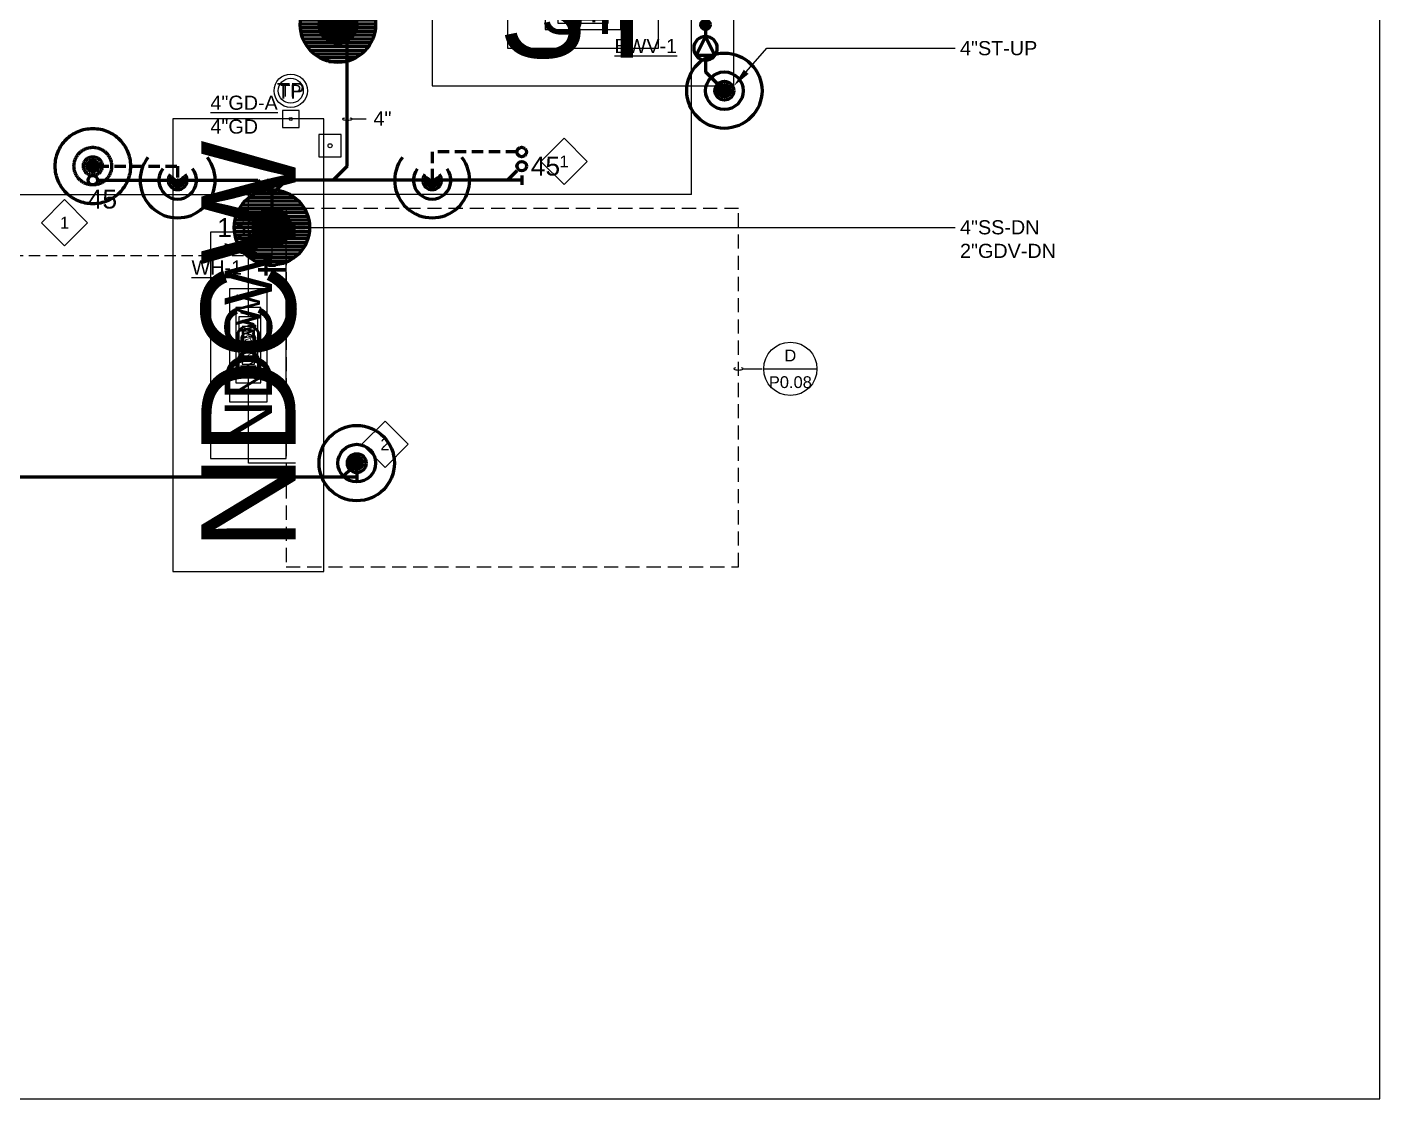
# Model space of a CAD drawing. Extents: x -3956 to 1666, y -2601 to 1886.
# Drawn here: x -451 to 410, y -346 to 336 of the extents above; entities that cross this region are included whole.
import ezdxf
from ezdxf.enums import TextEntityAlignment as Align

# ---------------------------------------------------------------- set-up
doc = ezdxf.new("R2010")
doc.units = 0
doc.header["$LTSCALE"] = 36
doc.header["$MEASUREMENT"] = 0
doc.linetypes.add('HIDDEN', pattern=[0.375, 0.25, -0.125])
doc.linetypes.add('VENT', pattern=[0.3, 0.2, -0.1])
for name, color, linetype in [('G-ANNO-TEXT', 70, 'Continuous'), ('G-ANNO-TEXT @ 128', 70, 'Continuous'), ('G-ANNO-TEXT @ 96', 70, 'Continuous'), ('P-GD-N', 3, 'Continuous'), ('P-GD-N @ 128', 3, 'Continuous'), ('P-GD-N @ 96', 3, 'Continuous'), ('P-GV-N', 3, 'VENT'), ('P-GV-N @ 1 (1)', 3, 'VENT'), ('P-GV-N @ 1 (2)', 3, 'VENT'), ('P-GV-N @ 12', 3, 'VENT'), ('P-GV-N @ 128', 3, 'VENT'), ('P-GV-N @ 16', 3, 'VENT'), ('P-GV-N @ 192', 3, 'VENT'), ('P-GV-N @ 2', 3, 'VENT'), ('P-GV-N @ 24', 3, 'VENT'), ('P-GV-N @ 384', 3, 'VENT'), ('P-GV-N @ 4', 3, 'VENT'), ('P-GV-N @ 48', 3, 'VENT'), ('P-GV-N @ 64', 3, 'VENT'), ('P-GV-N @ 768', 3, 'VENT'), ('P-GV-N @ 8', 3, 'VENT'), ('P-GV-N @ 96', 3, 'VENT'), ('P-NDCW-N', 4, 'Continuous'), ('P-NDCW-N @ 1 (1)', 4, 'Continuous'), ('P-NDCW-N @ 1 (2)', 4, 'Continuous'), ('P-NDCW-N @ 128', 4, 'Continuous'), ('P-NDCW-N @ 192', 4, 'Continuous'), ('P-NDCW-N @ 384', 4, 'Continuous'), ('P-NDCW-N @ 48', 4, 'Continuous'), ('P-NDCW-N @ 64', 4, 'Continuous'), ('P-NDCW-N @ 768', 4, 'Continuous'), ('P-NDCW-N @ 96', 4, 'Continuous')]:
    doc.layers.add(name, color=color, linetype=linetype)
for name, color, linetype, lineweight in [('P-CW-N @ 96', 4, 'Continuous', 60), ('P-SAN-N', 6, 'Continuous', 60), ('P-SAN-N @ 1 (1)', 6, 'Continuous', 60), ('P-SAN-N @ 1 (2)', 6, 'Continuous', 60), ('P-SAN-N @ 12', 6, 'Continuous', 60), ('P-SAN-N @ 128', 6, 'Continuous', 60), ('P-SAN-N @ 16', 6, 'Continuous', 60), ('P-SAN-N @ 192', 6, 'Continuous', 60), ('P-SAN-N @ 2', 6, 'Continuous', 60), ('P-SAN-N @ 24', 6, 'Continuous', 60), ('P-SAN-N @ 384', 6, 'Continuous', 60), ('P-SAN-N @ 4', 6, 'Continuous', 60), ('P-SAN-N @ 48', 6, 'Continuous', 60), ('P-SAN-N @ 64', 6, 'Continuous', 60), ('P-SAN-N @ 768', 6, 'Continuous', 60), ('P-SAN-N @ 8', 6, 'Continuous', 60), ('P-SAN-N @ 96', 6, 'Continuous', 60), ('P-SANV-N', 5, 'VENT', 60), ('P-SANV-N @ 1 (1)', 5, 'VENT', 60), ('P-SANV-N @ 1 (2)', 5, 'VENT', 60), ('P-SANV-N @ 12', 5, 'VENT', 60), ('P-SANV-N @ 128', 5, 'VENT', 60), ('P-SANV-N @ 16', 5, 'VENT', 60), ('P-SANV-N @ 192', 5, 'VENT', 60), ('P-SANV-N @ 2', 5, 'VENT', 60), ('P-SANV-N @ 24', 5, 'VENT', 60), ('P-SANV-N @ 384', 5, 'VENT', 60), ('P-SANV-N @ 4', 5, 'VENT', 60), ('P-SANV-N @ 48', 5, 'VENT', 60), ('P-SANV-N @ 64', 5, 'VENT', 60), ('P-SANV-N @ 768', 5, 'VENT', 60), ('P-SANV-N @ 8', 5, 'VENT', 60), ('P-SANV-N @ 96', 5, 'VENT', 60), ('P-STRM-N', 2, 'Continuous', 60), ('P-STRM-N @ 1 (1)', 2, 'Continuous', 60), ('P-STRM-N @ 1 (2)', 2, 'Continuous', 60), ('P-STRM-N @ 12', 2, 'Continuous', 60), ('P-STRM-N @ 128', 2, 'Continuous', 60), ('P-STRM-N @ 16', 2, 'Continuous', 60), ('P-STRM-N @ 192', 2, 'Continuous', 60), ('P-STRM-N @ 2', 2, 'Continuous', 60), ('P-STRM-N @ 24', 2, 'Continuous', 60), ('P-STRM-N @ 384', 2, 'Continuous', 60), ('P-STRM-N @ 4', 2, 'Continuous', 60), ('P-STRM-N @ 48', 2, 'Continuous', 60), ('P-STRM-N @ 64', 2, 'Continuous', 60), ('P-STRM-N @ 768', 2, 'Continuous', 60), ('P-STRM-N @ 8', 2, 'Continuous', 60), ('P-STRM-N @ 96', 2, 'Continuous', 60)]:
    doc.layers.add(name, color=color, linetype=linetype, lineweight=lineweight)
doc.layers.add('P-SAN-DFU', color=7, linetype='Continuous', plot=False)
doc.styles.add('Arial', font='arial.ttf')

# ---------------------------------------------------------------- blocks, each defined once
blk = doc.blocks.new('*U7')
blk.add_circle((0, 0), 0.0312)
blk = doc.blocks.new('*U1558')
at = {"layer": 'P-SANV-N @ 1 (1)'}
blk.add_blockref('*U7', (-409, 247.74), dxfattribs=at)
at = {"layer": 'P-SANV-N @ 1 (2)'}
blk.add_blockref('*U7', (-409, 247.74), dxfattribs=at)
at = {"layer": 'P-SANV-N @ 12', "xscale": 12, "yscale": 12, "zscale": 12}
blk.add_blockref('*U7', (-409, 247.74), dxfattribs=at)
at = {"layer": 'P-SANV-N @ 128', "xscale": 128, "yscale": 128, "zscale": 128}
blk.add_blockref('*U7', (-409, 247.74), dxfattribs=at)
at = {"layer": 'P-SANV-N @ 16', "xscale": 16, "yscale": 16, "zscale": 16}
blk.add_blockref('*U7', (-409, 247.74), dxfattribs=at)
at = {"layer": 'P-SANV-N @ 192', "xscale": 192, "yscale": 192, "zscale": 192}
blk.add_blockref('*U7', (-409, 247.74), dxfattribs=at)
at = {"layer": 'P-SANV-N @ 2', "xscale": 2, "yscale": 2, "zscale": 2}
blk.add_blockref('*U7', (-409, 247.74), dxfattribs=at)
at = {"layer": 'P-SANV-N @ 24', "xscale": 24, "yscale": 24, "zscale": 24}
blk.add_blockref('*U7', (-409, 247.74), dxfattribs=at)
at = {"layer": 'P-SANV-N @ 384', "xscale": 384, "yscale": 384, "zscale": 384}
blk.add_blockref('*U7', (-409, 247.74), dxfattribs=at)
at = {"layer": 'P-SANV-N @ 4', "xscale": 4, "yscale": 4, "zscale": 4}
blk.add_blockref('*U7', (-409, 247.74), dxfattribs=at)
at = {"layer": 'P-SANV-N @ 48', "xscale": 48, "yscale": 48, "zscale": 48}
blk.add_blockref('*U7', (-409, 247.74), dxfattribs=at)
at = {"layer": 'P-SANV-N @ 64', "xscale": 64, "yscale": 64, "zscale": 64}
blk.add_blockref('*U7', (-409, 247.74), dxfattribs=at)
at = {"layer": 'P-SANV-N @ 768', "xscale": 768, "yscale": 768, "zscale": 768}
blk.add_blockref('*U7', (-409, 247.74), dxfattribs=at)
at = {"layer": 'P-SANV-N @ 8', "xscale": 8, "yscale": 8, "zscale": 8}
blk.add_blockref('*U7', (-409, 247.74), dxfattribs=at)
at = {"layer": 'P-SANV-N @ 96', "xscale": 96, "yscale": 96, "zscale": 96}
blk.add_blockref('*U7', (-409, 247.74), dxfattribs=at)
blk = doc.blocks.new('DIAMOND TAG')
blk.add_lwpolyline([(0, -0.1533), (0.1533, 0), (0, 0.1533), (-0.1533, 0)], close=True)
at = {"style": 'Arial'}
blk.add_attdef('XXX', text='', height=0.0781, dxfattribs=at).set_placement((0, 0), align=Align.MIDDLE)
blk = doc.blocks.new('*U1562')
at = {"layer": 'P-STRM-N @ 1 (1)'}
blk.add_blockref('*U7', (-7, 295.74), dxfattribs=at)
at = {"layer": 'P-STRM-N @ 1 (2)'}
blk.add_blockref('*U7', (-7, 295.74), dxfattribs=at)
at = {"layer": 'P-STRM-N @ 12', "xscale": 12, "yscale": 12, "zscale": 12}
blk.add_blockref('*U7', (-7, 295.74), dxfattribs=at)
at = {"layer": 'P-STRM-N @ 128', "xscale": 128, "yscale": 128, "zscale": 128}
blk.add_blockref('*U7', (-7, 295.74), dxfattribs=at)
at = {"layer": 'P-STRM-N @ 16', "xscale": 16, "yscale": 16, "zscale": 16}
blk.add_blockref('*U7', (-7, 295.74), dxfattribs=at)
at = {"layer": 'P-STRM-N @ 192', "xscale": 192, "yscale": 192, "zscale": 192}
blk.add_blockref('*U7', (-7, 295.74), dxfattribs=at)
at = {"layer": 'P-STRM-N @ 2', "xscale": 2, "yscale": 2, "zscale": 2}
blk.add_blockref('*U7', (-7, 295.74), dxfattribs=at)
at = {"layer": 'P-STRM-N @ 24', "xscale": 24, "yscale": 24, "zscale": 24}
blk.add_blockref('*U7', (-7, 295.74), dxfattribs=at)
at = {"layer": 'P-STRM-N @ 384', "xscale": 384, "yscale": 384, "zscale": 384}
blk.add_blockref('*U7', (-7, 295.74), dxfattribs=at)
at = {"layer": 'P-STRM-N @ 4', "xscale": 4, "yscale": 4, "zscale": 4}
blk.add_blockref('*U7', (-7, 295.74), dxfattribs=at)
at = {"layer": 'P-STRM-N @ 48', "xscale": 48, "yscale": 48, "zscale": 48}
blk.add_blockref('*U7', (-7, 295.74), dxfattribs=at)
at = {"layer": 'P-STRM-N @ 64', "xscale": 64, "yscale": 64, "zscale": 64}
blk.add_blockref('*U7', (-7, 295.74), dxfattribs=at)
at = {"layer": 'P-STRM-N @ 768', "xscale": 768, "yscale": 768, "zscale": 768}
blk.add_blockref('*U7', (-7, 295.74), dxfattribs=at)
at = {"layer": 'P-STRM-N @ 8', "xscale": 8, "yscale": 8, "zscale": 8}
blk.add_blockref('*U7', (-7, 295.74), dxfattribs=at)
at = {"layer": 'P-STRM-N @ 96', "xscale": 96, "yscale": 96, "zscale": 96}
blk.add_blockref('*U7', (-7, 295.74), dxfattribs=at)
blk = doc.blocks.new('*U17')
at = {"linetype": 'Continuous'}
blk.add_lwpolyline([(-0.0556, -0.0556), (0.0556, -0.0556), (0.0556, 0.0556), (-0.0556, 0.0556)], close=True, dxfattribs=at)
at = {"color": 7, "linetype": 'Continuous'}
blk.add_circle((0, 0), 0.01, dxfattribs=at)
blk = doc.blocks.new('*U1608')
at = {"layer": 'P-GD-N @ 128', "xscale": 128, "yscale": 128, "zscale": 128}
blk.add_blockref('*U17', (-258, 260.74), dxfattribs=at)
at = {"layer": 'P-GD-N @ 96', "xscale": 96, "yscale": 96, "zscale": 96}
blk.add_blockref('*U17', (-283, 277.74), dxfattribs=at)
blk = doc.blocks.new('*U26')
at = {"linetype": 'Continuous'}
blk.add_circle((0, 0), 0.0829, dxfattribs=at)
at = {"layer": 'G-ANNO-TEXT', "linetype": 'Continuous', "style": 'Arial'}
blk.add_text('TP', height=0.07812, dxfattribs=at).set_placement((0, 0), align=Align.MIDDLE)
blk = doc.blocks.new('*U1609')
at = {"layer": 'G-ANNO-TEXT @ 128', "xscale": 128, "yscale": 128, "zscale": 128}
blk.add_blockref('*U26', (-283, 295.74), dxfattribs=at)
at = {"layer": 'G-ANNO-TEXT @ 96', "xscale": 96, "yscale": 96, "zscale": 96}
blk.add_blockref('*U26', (-283, 295.74), dxfattribs=at)
blk = doc.blocks.new('*U25')
h = blk.add_hatch()
h.set_pattern_fill('ANSI31', color=256, scale=0.025, angle=135)
edge = h.paths.add_edge_path()
edge.add_arc((0, 0), 0.0313, 0, 360)
blk.add_circle((0, 0), 0.0312)
blk = doc.blocks.new('*U1702')
at = {"layer": 'P-SAN-N @ 1 (1)'}
blk.add_blockref('*U25', (-295, 208.74), dxfattribs=at)
at = {"layer": 'P-SAN-N @ 1 (2)'}
blk.add_blockref('*U25', (-295, 208.74), dxfattribs=at)
at = {"layer": 'P-SAN-N @ 12', "xscale": 12, "yscale": 12, "zscale": 12}
blk.add_blockref('*U25', (-295, 208.74), dxfattribs=at)
at = {"layer": 'P-SAN-N @ 128', "xscale": 128, "yscale": 128, "zscale": 128}
blk.add_blockref('*U25', (-295, 208.74), dxfattribs=at)
at = {"layer": 'P-SAN-N @ 16', "xscale": 16, "yscale": 16, "zscale": 16}
blk.add_blockref('*U25', (-295, 208.74), dxfattribs=at)
at = {"layer": 'P-SAN-N @ 192', "xscale": 192, "yscale": 192, "zscale": 192}
blk.add_blockref('*U25', (-295, 208.74), dxfattribs=at)
at = {"layer": 'P-SAN-N @ 2', "xscale": 2, "yscale": 2, "zscale": 2}
blk.add_blockref('*U25', (-295, 208.74), dxfattribs=at)
at = {"layer": 'P-SAN-N @ 24', "xscale": 24, "yscale": 24, "zscale": 24}
blk.add_blockref('*U25', (-295, 208.74), dxfattribs=at)
at = {"layer": 'P-SAN-N @ 384', "xscale": 384, "yscale": 384, "zscale": 384}
blk.add_blockref('*U25', (-295, 208.74), dxfattribs=at)
at = {"layer": 'P-SAN-N @ 4', "xscale": 4, "yscale": 4, "zscale": 4}
blk.add_blockref('*U25', (-295, 208.74), dxfattribs=at)
at = {"layer": 'P-SAN-N @ 48', "xscale": 48, "yscale": 48, "zscale": 48}
blk.add_blockref('*U25', (-295, 208.74), dxfattribs=at)
at = {"layer": 'P-SAN-N @ 64', "xscale": 64, "yscale": 64, "zscale": 64}
blk.add_blockref('*U25', (-295, 208.74), dxfattribs=at)
at = {"layer": 'P-SAN-N @ 768', "xscale": 768, "yscale": 768, "zscale": 768}
blk.add_blockref('*U25', (-295, 208.74), dxfattribs=at)
at = {"layer": 'P-SAN-N @ 8', "xscale": 8, "yscale": 8, "zscale": 8}
blk.add_blockref('*U25', (-295, 208.74), dxfattribs=at)
at = {"layer": 'P-SAN-N @ 96', "xscale": 96, "yscale": 96, "zscale": 96}
blk.add_blockref('*U25', (-295, 208.74), dxfattribs=at)
blk = doc.blocks.new('Pipe-Plan')
for p, q in [((-0.09375, -0.03125), (-0.09375, 0.03125)), ((-0.09375, 0), (0, 0))]:
    blk.add_line(p, q)
blk = doc.blocks.new('*U1703')
at = {"layer": 'P-STRM-N @ 1 (1)'}
blk.add_blockref('*U25', (-253, 337.74), dxfattribs=at)
at = {"layer": 'P-STRM-N @ 1 (2)'}
blk.add_blockref('*U25', (-253, 337.74), dxfattribs=at)
at = {"layer": 'P-STRM-N @ 12', "xscale": 12, "yscale": 12, "zscale": 12}
blk.add_blockref('*U25', (-253, 337.74), dxfattribs=at)
at = {"layer": 'P-STRM-N @ 128', "xscale": 128, "yscale": 128, "zscale": 128}
blk.add_blockref('*U25', (-253, 337.74), dxfattribs=at)
at = {"layer": 'P-STRM-N @ 16', "xscale": 16, "yscale": 16, "zscale": 16}
blk.add_blockref('*U25', (-253, 337.74), dxfattribs=at)
at = {"layer": 'P-STRM-N @ 192', "xscale": 192, "yscale": 192, "zscale": 192}
blk.add_blockref('*U25', (-253, 337.74), dxfattribs=at)
at = {"layer": 'P-STRM-N @ 2', "xscale": 2, "yscale": 2, "zscale": 2}
blk.add_blockref('*U25', (-253, 337.74), dxfattribs=at)
at = {"layer": 'P-STRM-N @ 24', "xscale": 24, "yscale": 24, "zscale": 24}
blk.add_blockref('*U25', (-253, 337.74), dxfattribs=at)
at = {"layer": 'P-STRM-N @ 384', "xscale": 384, "yscale": 384, "zscale": 384}
blk.add_blockref('*U25', (-253, 337.74), dxfattribs=at)
at = {"layer": 'P-STRM-N @ 4', "xscale": 4, "yscale": 4, "zscale": 4}
blk.add_blockref('*U25', (-253, 337.74), dxfattribs=at)
at = {"layer": 'P-STRM-N @ 48', "xscale": 48, "yscale": 48, "zscale": 48}
blk.add_blockref('*U25', (-253, 337.74), dxfattribs=at)
at = {"layer": 'P-STRM-N @ 64', "xscale": 64, "yscale": 64, "zscale": 64}
blk.add_blockref('*U25', (-253, 337.74), dxfattribs=at)
at = {"layer": 'P-STRM-N @ 768', "xscale": 768, "yscale": 768, "zscale": 768}
blk.add_blockref('*U25', (-253, 337.74), dxfattribs=at)
at = {"layer": 'P-STRM-N @ 8', "xscale": 8, "yscale": 8, "zscale": 8}
blk.add_blockref('*U25', (-253, 337.74), dxfattribs=at)
at = {"layer": 'P-STRM-N @ 96', "xscale": 96, "yscale": 96, "zscale": 96}
blk.add_blockref('*U25', (-19, 337.74), dxfattribs=at)
blk = doc.blocks.new('*U1722')
at = {"layer": 'P-GV-N @ 1 (1)'}
blk.add_blockref('*U25', (-562, 184.74), dxfattribs=at)
at = {"layer": 'P-GV-N @ 1 (2)'}
blk.add_blockref('*U25', (-562, 184.74), dxfattribs=at)
at = {"layer": 'P-GV-N @ 12', "xscale": 12, "yscale": 12, "zscale": 12}
blk.add_blockref('*U25', (-562, 184.74), dxfattribs=at)
at = {"layer": 'P-GV-N @ 128', "xscale": 128, "yscale": 128, "zscale": 128}
blk.add_blockref('*U25', (-562, 184.74), dxfattribs=at)
at = {"layer": 'P-GV-N @ 16', "xscale": 16, "yscale": 16, "zscale": 16}
blk.add_blockref('*U25', (-562, 184.74), dxfattribs=at)
at = {"layer": 'P-GV-N @ 192', "xscale": 192, "yscale": 192, "zscale": 192}
blk.add_blockref('*U25', (-562, 184.74), dxfattribs=at)
at = {"layer": 'P-GV-N @ 2', "xscale": 2, "yscale": 2, "zscale": 2}
blk.add_blockref('*U25', (-562, 184.74), dxfattribs=at)
at = {"layer": 'P-GV-N @ 24', "xscale": 24, "yscale": 24, "zscale": 24}
blk.add_blockref('*U25', (-562, 184.74), dxfattribs=at)
at = {"layer": 'P-GV-N @ 384', "xscale": 384, "yscale": 384, "zscale": 384}
blk.add_blockref('*U25', (-562, 184.74), dxfattribs=at)
at = {"layer": 'P-GV-N @ 4', "xscale": 4, "yscale": 4, "zscale": 4}
blk.add_blockref('*U25', (-562, 184.74), dxfattribs=at)
at = {"layer": 'P-GV-N @ 48', "xscale": 48, "yscale": 48, "zscale": 48}
blk.add_blockref('*U25', (-562, 184.74), dxfattribs=at)
at = {"layer": 'P-GV-N @ 64', "xscale": 64, "yscale": 64, "zscale": 64}
blk.add_blockref('*U25', (-562, 184.74), dxfattribs=at)
at = {"layer": 'P-GV-N @ 768', "xscale": 768, "yscale": 768, "zscale": 768}
blk.add_blockref('*U25', (-562, 184.74), dxfattribs=at)
at = {"layer": 'P-GV-N @ 8', "xscale": 8, "yscale": 8, "zscale": 8}
blk.add_blockref('*U25', (-562, 184.74), dxfattribs=at)
at = {"layer": 'P-GV-N @ 96', "xscale": 96, "yscale": 96, "zscale": 96}
blk.add_blockref('*U25', (-295, 199.74), dxfattribs=at)
blk = doc.blocks.new('*U83')
at = {"layer": 'DEFPOINTS'}
blk.add_lwpolyline([(-0.1875, -0.0625), (0.1875, -0.0625), (0.1875, 0.0625), (-0.1875, 0.0625)], close=True, dxfattribs=at)
at = {"style": 'Arial'}
blk.add_text('NDCW', height=0.07812, dxfattribs=at).set_placement((0, 0), align=Align.MIDDLE)
blk = doc.blocks.new('*U1759')
at = {"layer": 'P-NDCW-N @ 1 (1)', "linetype": 'ByBlock', "lineweight": -2, "rotation": 90}
blk.add_blockref('*U83', (-310, 133.74), dxfattribs=at)
at = {"layer": 'P-NDCW-N @ 1 (2)', "linetype": 'ByBlock', "lineweight": -2, "rotation": 90}
blk.add_blockref('*U83', (-310, 133.74), dxfattribs=at)
at = {"layer": 'P-NDCW-N @ 128', "linetype": 'ByBlock', "lineweight": -2, "xscale": 128, "yscale": 128, "zscale": 128, "rotation": 90}
blk.add_blockref('*U83', (-310, 133.74), dxfattribs=at)
at = {"layer": 'P-NDCW-N @ 192', "linetype": 'ByBlock', "lineweight": -2, "xscale": 192, "yscale": 192, "zscale": 192, "rotation": 90}
blk.add_blockref('*U83', (-310, 133.74), dxfattribs=at)
at = {"layer": 'P-NDCW-N @ 384', "linetype": 'ByBlock', "lineweight": -2, "xscale": 384, "yscale": 384, "zscale": 384, "rotation": 90}
blk.add_blockref('*U83', (-310, 133.74), dxfattribs=at)
at = {"layer": 'P-NDCW-N @ 48', "linetype": 'ByBlock', "lineweight": -2, "xscale": 48, "yscale": 48, "zscale": 48, "rotation": 90}
blk.add_blockref('*U83', (-310, 133.74), dxfattribs=at)
at = {"layer": 'P-NDCW-N @ 64', "linetype": 'ByBlock', "lineweight": -2, "xscale": 64, "yscale": 64, "zscale": 64, "rotation": 90}
blk.add_blockref('*U83', (-310, 133.74), dxfattribs=at)
at = {"layer": 'P-NDCW-N @ 768', "linetype": 'ByBlock', "lineweight": -2, "xscale": 768, "yscale": 768, "zscale": 768, "rotation": 90}
blk.add_blockref('*U83', (-310, 133.74), dxfattribs=at)
at = {"layer": 'P-NDCW-N @ 96', "linetype": 'ByBlock', "lineweight": -2, "xscale": 96, "yscale": 96, "zscale": 96, "rotation": 90}
blk.add_blockref('*U83', (-310, 133.74), dxfattribs=at)
blk = doc.blocks.new('*U13')
at = {"linetype": 'Continuous'}
blk.add_arc((0, 0), 0.0311, 232.567, 127.433, dxfattribs=at)
blk = doc.blocks.new('*U1772')
at = {"layer": 'P-SAN-N @ 1 (1)', "rotation": 270}
blk.add_blockref('*U13', (-355, 238.74), dxfattribs=at)
at = {"layer": 'P-SAN-N @ 1 (2)', "rotation": 270}
blk.add_blockref('*U13', (-355, 238.74), dxfattribs=at)
at = {"layer": 'P-SAN-N @ 12', "xscale": 12, "yscale": 12, "zscale": 12, "rotation": 270}
blk.add_blockref('*U13', (-355, 238.74), dxfattribs=at)
at = {"layer": 'P-SAN-N @ 128', "xscale": 128, "yscale": 128, "zscale": 128, "rotation": 270}
blk.add_blockref('*U13', (-355, 238.74), dxfattribs=at)
at = {"layer": 'P-SAN-N @ 16', "xscale": 16, "yscale": 16, "zscale": 16, "rotation": 270}
blk.add_blockref('*U13', (-355, 238.74), dxfattribs=at)
at = {"layer": 'P-SAN-N @ 192', "xscale": 192, "yscale": 192, "zscale": 192, "rotation": 270}
blk.add_blockref('*U13', (-355, 238.74), dxfattribs=at)
at = {"layer": 'P-SAN-N @ 2', "xscale": 2, "yscale": 2, "zscale": 2, "rotation": 270}
blk.add_blockref('*U13', (-355, 238.74), dxfattribs=at)
at = {"layer": 'P-SAN-N @ 24', "xscale": 24, "yscale": 24, "zscale": 24, "rotation": 270}
blk.add_blockref('*U13', (-355, 238.74), dxfattribs=at)
at = {"layer": 'P-SAN-N @ 384', "xscale": 384, "yscale": 384, "zscale": 384, "rotation": 270}
blk.add_blockref('*U13', (-355, 238.74), dxfattribs=at)
at = {"layer": 'P-SAN-N @ 4', "xscale": 4, "yscale": 4, "zscale": 4, "rotation": 270}
blk.add_blockref('*U13', (-355, 238.74), dxfattribs=at)
at = {"layer": 'P-SAN-N @ 48', "xscale": 48, "yscale": 48, "zscale": 48, "rotation": 270}
blk.add_blockref('*U13', (-355, 238.74), dxfattribs=at)
at = {"layer": 'P-SAN-N @ 64', "xscale": 64, "yscale": 64, "zscale": 64, "rotation": 270}
blk.add_blockref('*U13', (-355, 238.74), dxfattribs=at)
at = {"layer": 'P-SAN-N @ 768', "xscale": 768, "yscale": 768, "zscale": 768, "rotation": 270}
blk.add_blockref('*U13', (-355, 238.74), dxfattribs=at)
at = {"layer": 'P-SAN-N @ 8', "xscale": 8, "yscale": 8, "zscale": 8, "rotation": 270}
blk.add_blockref('*U13', (-355, 238.74), dxfattribs=at)
at = {"layer": 'P-SAN-N @ 96', "xscale": 96, "yscale": 96, "zscale": 96, "rotation": 270}
blk.add_blockref('*U13', (-355, 238.74), dxfattribs=at)
blk = doc.blocks.new('*U1773')
at = {"layer": 'P-SAN-N @ 1 (1)', "rotation": 270}
blk.add_blockref('*U13', (-193, 238.74), dxfattribs=at)
at = {"layer": 'P-SAN-N @ 1 (2)', "rotation": 270}
blk.add_blockref('*U13', (-193, 238.74), dxfattribs=at)
at = {"layer": 'P-SAN-N @ 12', "xscale": 12, "yscale": 12, "zscale": 12, "rotation": 270}
blk.add_blockref('*U13', (-193, 238.74), dxfattribs=at)
at = {"layer": 'P-SAN-N @ 128', "xscale": 128, "yscale": 128, "zscale": 128, "rotation": 270}
blk.add_blockref('*U13', (-193, 238.74), dxfattribs=at)
at = {"layer": 'P-SAN-N @ 16', "xscale": 16, "yscale": 16, "zscale": 16, "rotation": 270}
blk.add_blockref('*U13', (-193, 238.74), dxfattribs=at)
at = {"layer": 'P-SAN-N @ 192', "xscale": 192, "yscale": 192, "zscale": 192, "rotation": 270}
blk.add_blockref('*U13', (-193, 238.74), dxfattribs=at)
at = {"layer": 'P-SAN-N @ 2', "xscale": 2, "yscale": 2, "zscale": 2, "rotation": 270}
blk.add_blockref('*U13', (-193, 238.74), dxfattribs=at)
at = {"layer": 'P-SAN-N @ 24', "xscale": 24, "yscale": 24, "zscale": 24, "rotation": 270}
blk.add_blockref('*U13', (-193, 238.74), dxfattribs=at)
at = {"layer": 'P-SAN-N @ 384', "xscale": 384, "yscale": 384, "zscale": 384, "rotation": 270}
blk.add_blockref('*U13', (-193, 238.74), dxfattribs=at)
at = {"layer": 'P-SAN-N @ 4', "xscale": 4, "yscale": 4, "zscale": 4, "rotation": 270}
blk.add_blockref('*U13', (-193, 238.74), dxfattribs=at)
at = {"layer": 'P-SAN-N @ 48', "xscale": 48, "yscale": 48, "zscale": 48, "rotation": 270}
blk.add_blockref('*U13', (-193, 238.74), dxfattribs=at)
at = {"layer": 'P-SAN-N @ 64', "xscale": 64, "yscale": 64, "zscale": 64, "rotation": 270}
blk.add_blockref('*U13', (-193, 238.74), dxfattribs=at)
at = {"layer": 'P-SAN-N @ 768', "xscale": 768, "yscale": 768, "zscale": 768, "rotation": 270}
blk.add_blockref('*U13', (-193, 238.74), dxfattribs=at)
at = {"layer": 'P-SAN-N @ 8', "xscale": 8, "yscale": 8, "zscale": 8, "rotation": 270}
blk.add_blockref('*U13', (-193, 238.74), dxfattribs=at)
at = {"layer": 'P-SAN-N @ 96', "xscale": 96, "yscale": 96, "zscale": 96, "rotation": 270}
blk.add_blockref('*U13', (-193, 238.74), dxfattribs=at)
blk = doc.blocks.new('BACKWATER VALVE')
blk.add_lwpolyline([(0.078125, 0), (-0.046875, 0.0625), (-0.046875, -0.0625)], close=True)
blk.add_circle((0, 0), 0.078125)
blk = doc.blocks.new('*U72')
at = {"layer": 'DEFPOINTS'}
blk.add_lwpolyline([(-0.125, -0.0625), (0.125, -0.0625), (0.125, 0.0625), (-0.125, 0.0625)], close=True, dxfattribs=at)
at = {"style": 'Arial'}
blk.add_text('ST', height=0.07812, dxfattribs=at).set_placement((0, 0), align=Align.MIDDLE)
blk = doc.blocks.new('*U1804')
at = {"layer": 'P-STRM-N @ 1 (1)', "linetype": 'ByBlock', "lineweight": -2}
blk.add_blockref('*U72', (-97, 346.74), dxfattribs=at)
at = {"layer": 'P-STRM-N @ 1 (2)', "linetype": 'ByBlock', "lineweight": -2}
blk.add_blockref('*U72', (-97, 346.74), dxfattribs=at)
at = {"layer": 'P-STRM-N @ 128', "linetype": 'ByBlock', "lineweight": -2, "xscale": 128, "yscale": 128, "zscale": 128}
blk.add_blockref('*U72', (-97, 346.74), dxfattribs=at)
at = {"layer": 'P-STRM-N @ 192', "linetype": 'ByBlock', "lineweight": -2, "xscale": 192, "yscale": 192, "zscale": 192}
blk.add_blockref('*U72', (-97, 346.74), dxfattribs=at)
at = {"layer": 'P-STRM-N @ 384', "linetype": 'ByBlock', "lineweight": -2, "xscale": 384, "yscale": 384, "zscale": 384}
blk.add_blockref('*U72', (-97, 346.74), dxfattribs=at)
at = {"layer": 'P-STRM-N @ 48', "linetype": 'ByBlock', "lineweight": -2, "xscale": 48, "yscale": 48, "zscale": 48}
blk.add_blockref('*U72', (-97, 346.74), dxfattribs=at)
at = {"layer": 'P-STRM-N @ 64', "linetype": 'ByBlock', "lineweight": -2, "xscale": 64, "yscale": 64, "zscale": 64}
blk.add_blockref('*U72', (-97, 346.74), dxfattribs=at)
at = {"layer": 'P-STRM-N @ 768', "linetype": 'ByBlock', "lineweight": -2, "xscale": 768, "yscale": 768, "zscale": 768}
blk.add_blockref('*U72', (-97, 346.74), dxfattribs=at)
at = {"layer": 'P-STRM-N @ 96', "linetype": 'ByBlock', "lineweight": -2, "xscale": 96, "yscale": 96, "zscale": 96}
blk.add_blockref('*U72', (-97, 346.74), dxfattribs=at)
blk = doc.blocks.new('*U1834')
at = {"layer": 'P-STRM-N @ 1 (1)'}
blk.add_blockref('*U7', (-241, 58.74), dxfattribs=at)
at = {"layer": 'P-STRM-N @ 1 (2)'}
blk.add_blockref('*U7', (-241, 58.74), dxfattribs=at)
at = {"layer": 'P-STRM-N @ 12', "xscale": 12, "yscale": 12, "zscale": 12}
blk.add_blockref('*U7', (-241, 58.74), dxfattribs=at)
at = {"layer": 'P-STRM-N @ 128', "xscale": 128, "yscale": 128, "zscale": 128}
blk.add_blockref('*U7', (-241, 58.74), dxfattribs=at)
at = {"layer": 'P-STRM-N @ 16', "xscale": 16, "yscale": 16, "zscale": 16}
blk.add_blockref('*U7', (-241, 58.74), dxfattribs=at)
at = {"layer": 'P-STRM-N @ 192', "xscale": 192, "yscale": 192, "zscale": 192}
blk.add_blockref('*U7', (-241, 58.74), dxfattribs=at)
at = {"layer": 'P-STRM-N @ 2', "xscale": 2, "yscale": 2, "zscale": 2}
blk.add_blockref('*U7', (-241, 58.74), dxfattribs=at)
at = {"layer": 'P-STRM-N @ 24', "xscale": 24, "yscale": 24, "zscale": 24}
blk.add_blockref('*U7', (-241, 58.74), dxfattribs=at)
at = {"layer": 'P-STRM-N @ 384', "xscale": 384, "yscale": 384, "zscale": 384}
blk.add_blockref('*U7', (-241, 58.74), dxfattribs=at)
at = {"layer": 'P-STRM-N @ 4', "xscale": 4, "yscale": 4, "zscale": 4}
blk.add_blockref('*U7', (-241, 58.74), dxfattribs=at)
at = {"layer": 'P-STRM-N @ 48', "xscale": 48, "yscale": 48, "zscale": 48}
blk.add_blockref('*U7', (-241, 58.74), dxfattribs=at)
at = {"layer": 'P-STRM-N @ 64', "xscale": 64, "yscale": 64, "zscale": 64}
blk.add_blockref('*U7', (-241, 58.74), dxfattribs=at)
at = {"layer": 'P-STRM-N @ 768', "xscale": 768, "yscale": 768, "zscale": 768}
blk.add_blockref('*U7', (-241, 58.74), dxfattribs=at)
at = {"layer": 'P-STRM-N @ 8', "xscale": 8, "yscale": 8, "zscale": 8}
blk.add_blockref('*U7', (-241, 58.74), dxfattribs=at)
at = {"layer": 'P-STRM-N @ 96', "xscale": 96, "yscale": 96, "zscale": 96}
blk.add_blockref('*U7', (-241, 58.74), dxfattribs=at)
blk = doc.blocks.new('RISER TAG')
blk.add_line((-0.1766, 0), (0.1766, 0))
blk.add_circle((0, 0), 0.1766)
at = {"style": 'Arial'}
for p in [(0, 0.0883), (0, -0.0883)]:
    blk.add_attdef('X', text='', height=0.0781, dxfattribs=at).set_placement(p, align=Align.MIDDLE_CENTER)
blk = doc.blocks.new('*U94')
for p, q in [((-0.1336, 0.0366), (-0.1336, -0.0366)), ((-0.1855, 0), (0, 0))]:
    blk.add_line(p, q)
at = {"color": 0}
for p, q in [((0, 0), (-0.1855, 0)), ((-0.1336, 0), (-0.1336, -0.0366))]:
    blk.add_line(p, q, dxfattribs=at)
blk = doc.blocks.new('LeaderNoteBlock')
blk.add_ellipse((0, 0), major_axis=(1, 0), ratio=0.25, start_param=5.387521, end_param=10.320443)

msp = doc.modelspace()

# ---------------------------------------------------------------- linework, layer by layer
at = {"layer": 'DEFPOINTS'}
for p, q in [((410.3, -345.9), (410.3, 1886.1)), ((-2625.7, -345.9), (410.3, -345.9))]:
    msp.add_line(p, q, dxfattribs=at)
at = {"layer": 'G-ANNO-TEXT', "linetype": 'HIDDEN'}
for p, q in [((-286, 220.74), (-286, -7.26)), ((2, 220.74), (-286, 220.74)), ((2, -7.26), (2, 220.74)), ((-286, -7.26), (2, -7.26))]:
    msp.add_line(p, q, dxfattribs=at)
at = {"layer": 'G-ANNO-TEXT'}
for points in [[(6.9, 307.77), (20, 322.74), (140, 322.74)], [(-244, 277.74), (-238, 277.74), (-235, 277.74)], [(-274, 208.74), (20, 208.74), (140, 208.74)], [(5, 118.74), (14, 118.74), (17, 118.74)]]:
    msp.add_lwpolyline(points, dxfattribs=at)
for points in [[(8.41, 306.46), (-1, 298.74), (5.4, 309.09)], [(-274, 206.74), (-286, 208.74), (-274, 210.74)]]:
    msp.add_solid(points, dxfattribs=at)
at = {"layer": 'P-GV-N'}
for p, q in [((-313, 190.74), (-508, 190.74)), ((-295, 190.74), (-307, 190.74)), ((-295, 196.74), (-295, 190.74))]:
    msp.add_line(p, q, dxfattribs=at)
at = {"layer": 'P-NDCW-N'}
for p, q in [((-28, 271.74), (-28, 343.74)), ((-28, 229.74), (-28, 313.74)), ((-505, 229.74), (-298, 229.74)), ((-310, 151.74), (-310, 229.74)), ((-28, 229.74), (-292, 229.74)), ((-310, 58.74), (-310, 115.74)), ((-280, 58.74), (-310, 58.74))]:
    msp.add_line(p, q, dxfattribs=at)
at = {"layer": 'P-SAN-N'}
for p, q in [((-247, 247.74), (-247, 517.74)), ((-247, 247.74), (-256, 238.74)), ((-139, 244.74), (-145, 238.74)), ((-406, 238.74), (-358, 238.74)), ((-352, 238.74), (-304, 238.74)), ((-304, 238.74), (-295, 229.74)), ((-286, 238.74), (-295, 229.74)), ((-196, 238.74), (-286, 238.74)), ((-145, 238.74), (-190, 238.74)), ((-295, 229.74), (-295, 208.74))]:
    msp.add_line(p, q, dxfattribs=at)
at = {"layer": 'P-SANV-N'}
for p, q in [((-139, 256.74), (-193, 256.74)), ((-193, 256.74), (-193, 238.74)), ((-406, 247.74), (-355, 247.74)), ((-355, 247.74), (-355, 238.74))]:
    msp.add_line(p, q, dxfattribs=at)
at = {"layer": 'P-STRM-N'}
for p, q in [((-19, 334.74), (-19, 330.24)), ((-19, 315.24), (-19, 307.74)), ((-10, 298.74), (-19, 307.74)), ((-244, 55.74), (-250, 49.74)), ((-250, 49.74), (-676, 49.74))]:
    msp.add_line(p, q, dxfattribs=at)

# ---------------------------------------------------------------- block references
at = {"layer": 'G-ANNO-TEXT'}
msp.add_blockref('*U1609', (0, 0), dxfattribs=at)
at = {"layer": 'G-ANNO-TEXT', "xscale": 3, "yscale": 3, "zscale": 3, "rotation": 180}
for p in [(-247, 277.74), (2, 118.74)]:
    msp.add_blockref('LeaderNoteBlock', p, dxfattribs=at)
at = {"layer": 'G-ANNO-TEXT @ 96'}
ref = msp.add_blockref('DIAMOND TAG', (-109, 250.74), dxfattribs=dict(at, xscale=96, yscale=96, zscale=96, rotation=180))
ref.add_attrib('XXX', '1', dxfattribs={"layer": '0', "height": 7.5, "style": 'Arial'}).set_placement((-109, 250.74), align=Align.MIDDLE)
ref = msp.add_blockref('DIAMOND TAG', (-427, 211.74), dxfattribs=dict(at, xscale=96, yscale=96, zscale=96, rotation=180))
ref.add_attrib('XXX', '1', dxfattribs={"layer": '0', "height": 7.5, "style": 'Arial'}).set_placement((-427, 211.74), align=Align.MIDDLE)
ref = msp.add_blockref('RISER TAG', (35, 118.74), dxfattribs=dict(at, xscale=96, yscale=96, zscale=96))
ref.add_attrib('X', 'D', dxfattribs={"layer": '0', "height": 7.5, "style": 'Arial'}).set_placement((35, 127.22), align=Align.MIDDLE_CENTER)
ref.add_attrib('X', 'P0.08', dxfattribs={"layer": '0', "height": 7.5, "style": 'Arial'}).set_placement((35, 110.27), align=Align.MIDDLE_CENTER)
ref = msp.add_blockref('DIAMOND TAG', (-223, 70.74), dxfattribs=dict(at, xscale=96, yscale=96, zscale=96, rotation=180))
ref.add_attrib('XXX', '2', dxfattribs={"layer": '0', "height": 7.5, "style": 'Arial'}).set_placement((-223, 70.74), align=Align.MIDDLE)
at = {"layer": 'P-CW-N @ 96', "xscale": 96, "yscale": 96, "zscale": 96}
msp.add_blockref('*U94', (-286, 181.74), dxfattribs=at)
at = {"layer": 'P-GD-N'}
msp.add_blockref('*U1608', (0, 0), dxfattribs=at)
at = {"layer": 'P-GV-N'}
msp.add_blockref('*U1722', (0, 0), dxfattribs=at)
at = {"layer": 'P-NDCW-N'}
msp.add_blockref('*U1759', (0, 0), dxfattribs=at)
at = {"layer": 'P-SAN-N'}
for name in ['*U1772', '*U1773', '*U1702']:
    msp.add_blockref(name, (0, 0), dxfattribs=at)
at = {"layer": 'P-SAN-N @ 96', "xscale": 96, "yscale": 96, "zscale": 96}
for name, p, rotation in [('*U7', (-136, 247.74), 180), ('*U7', (-409, 238.74), 180), ('Pipe-Plan', (-145, 238.74), 180), ('Pipe-Plan', (-295, 229.74), 270)]:
    msp.add_blockref(name, p, dxfattribs=dict(at, rotation=rotation))
at = {"layer": 'P-SANV-N'}
msp.add_blockref('*U1558', (0, 0), dxfattribs=at)
at = {"layer": 'P-SANV-N @ 96', "xscale": 96, "yscale": 96, "zscale": 96, "rotation": 180}
msp.add_blockref('*U7', (-136, 256.74), dxfattribs=at)
at = {"layer": 'P-STRM-N'}
for name in ['*U1804', '*U1703', '*U1562', '*U1834']:
    msp.add_blockref(name, (0, 0), dxfattribs=at)
at = {"layer": 'P-STRM-N @ 96', "yscale": 96, "zscale": 96}
for name, p, xscale, rotation in [('BACKWATER VALVE', (-19, 322.74), -96, 270), ('Pipe-Plan', (-250, 49.74), 96, 180)]:
    msp.add_blockref(name, p, dxfattribs=dict(at, xscale=xscale, rotation=rotation))

# ---------------------------------------------------------------- texts
at = {"layer": 'G-ANNO-TEXT', "style": 'Arial'}
for s, p in [('%%UBWV-1', (-76.92, 319.71)), ('%%U4"GD-A', (-334.16, 283.59)), ('4"GD', (-334.16, 268.44)), ('4"', (-230.36, 273.54)), ('%%UWH-1', (-346.15, 178.71))]:
    msp.add_text(s, height=9, dxfattribs=at).set_placement(p)
at = {"layer": 'G-ANNO-TEXT', "char_height": 9, "attachment_point": 1, "style": 'Arial'}
for s, insert in [('4"ST-UP', (143, 327.32)), ('4"SS-DN\\P2"GDV-DN', (143, 213.32))]:
    msp.add_mtext(s, dxfattribs=dict(at, insert=insert))
at = {"layer": 'P-SAN-DFU', "color": 3, "style": 'Arial'}
for p in [(-130.21, 241.74), (-412.21, 220.74)]:
    msp.add_text('45', height=12, dxfattribs=at).set_placement(p)
at = {"layer": 'P-SAN-DFU', "style": 'Arial'}
msp.add_text('162', height=12, dxfattribs=at).set_placement((-329.83, 202.69))

doc.saveas('drawing.dxf')
